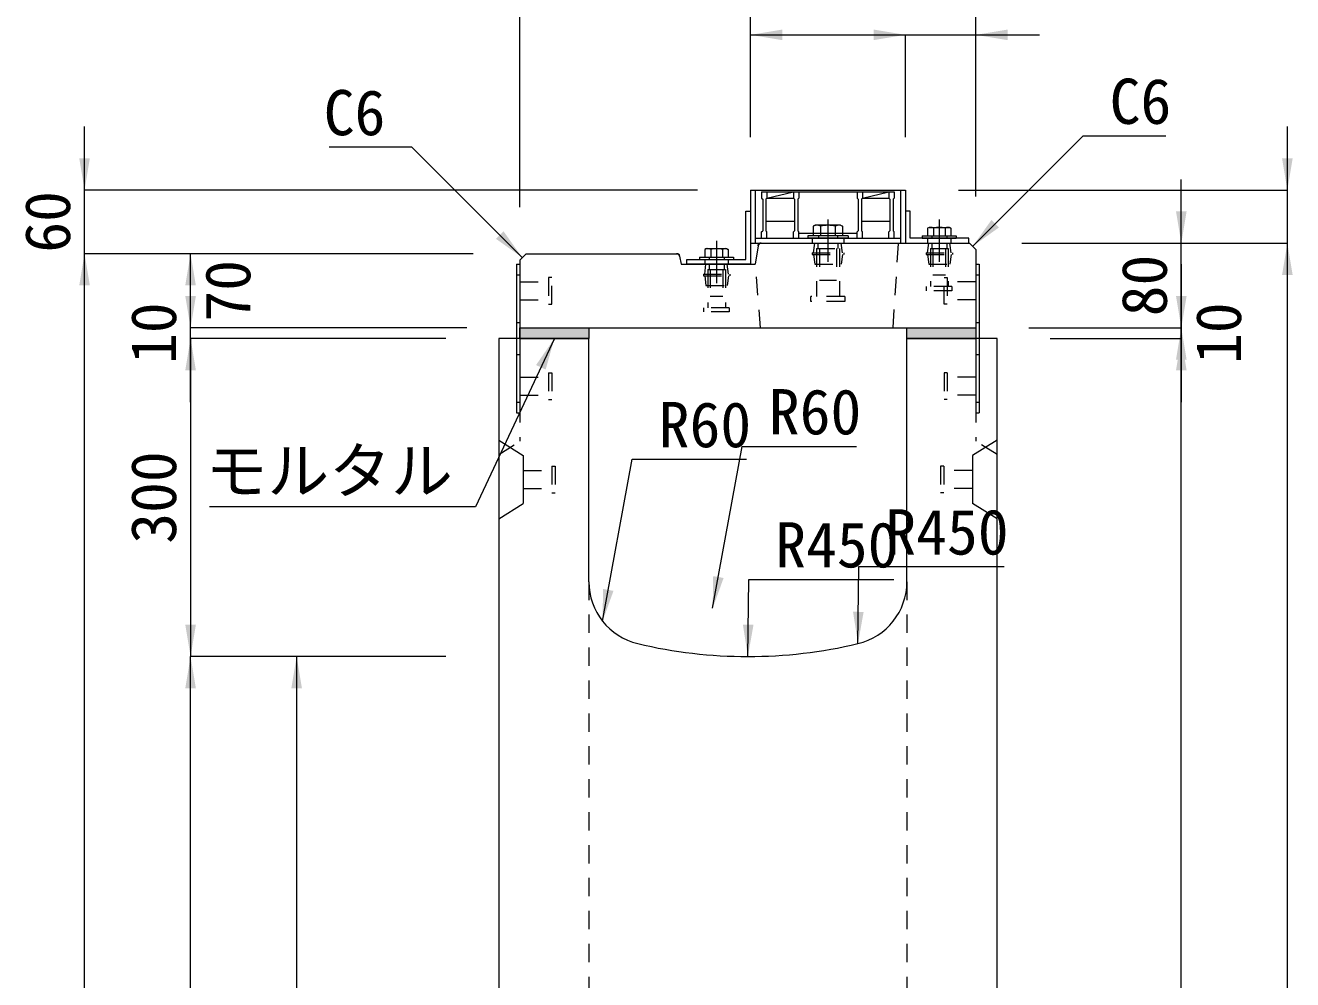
# Model space of a CAD drawing. Units: millimetres at full size. Extents: x -1934 to 78146, y -143454 to -112471.
# Drawn here: x 24217 to 25412, y -133143 to -132243 of the extents above; entities that cross this region are included whole.
import ezdxf
from ezdxf.enums import TextEntityAlignment as Align

# ---------------------------------------------------------------- set-up
doc = ezdxf.new("R2010")
doc.units = ezdxf.units.MM
doc.header["$LTSCALE"] = 23
for name, pattern in [('CHAIN', [18.5, 12, -1.5, 3.5, -1.5]), ('USER2', [1.35, 0.75, -0.6]), ('USER3', [1.35, 0.75, -0.6])]:
    doc.linetypes.add(name, pattern=pattern)
for name, color, linetype, lineweight in [('インサート', 92, 'USER2', 9), ('グレーチング', 7, 'Continuous', 9), ('ジョイント', 7, 'Continuous', 5), ('モルタル', 7, 'Continuous', 13), ('作業エリア', 11, 'Continuous', 13), ('受枠', 3, 'Continuous', 13), ('寸法線', 7, 'Continuous', 13), ('引出線', 4, 'Continuous', 13), ('本体', 2, 'Continuous', 13), ('ｲﾝｻｰﾄ', 3, 'USER3', 5)]:
    doc.layers.add(name, color=color, linetype=linetype, lineweight=lineweight)
doc.layers.add('ハッチング_モルタル', color=30, linetype='Continuous')
doc.styles.add('ＭＳ ゴシック', font='')
doc.styles.get('ＭＳ ゴシック').set_extended_font_data('MS Gothic')

# ---------------------------------------------------------------- blocks, each defined once
blk = doc.blocks.new('filled_arrow')
at = {"color": 0, "linetype": 'Continuous', "lineweight": -2}
blk.add_solid([(7.5, 1.25), (0, 0), (7.5, -1.25)], dxfattribs=at)

msp = doc.modelspace()

# ---------------------------------------------------------------- hatches: boundary and pattern name
at = {"layer": 'ハッチング_モルタル'}
for points in [[(24683.15, -132528.06), (24683.15, -132538.06), (24748.15, -132538.06), (24748.15, -132528.06)], [(25048.15, -132528.06), (25048.15, -132538.06), (25113.15, -132538.06), (25113.15, -132528.06)]]:
    msp.add_hatch(color=256, dxfattribs=at).paths.add_polyline_path(points)

# ---------------------------------------------------------------- linework, layer by layer
at = {"layer": 'インサート', "linetype": 'Continuous', "lineweight": 13}
for p, q in [((24961.66, -132431.26), (24959.8, -132432.11)), ((24959.8, -132432.11), (24959.8, -132441.26)), ((24985.64, -132431.26), (24961.66, -132431.26)), ((24985.64, -132431.26), (24987.5, -132432.11)), ((24987.5, -132432.11), (24987.5, -132441.26)), ((25069.17, -132433.26), (25067.7, -132434.11)), ((25067.7, -132434.11), (25067.7, -132441.26)), ((25069.17, -132433.26), (25088.13, -132433.26)), ((25088.13, -132433.26), (25089.6, -132434.11)), ((25089.6, -132434.11), (25089.6, -132441.26)), ((24987.5, -132441.26), (24959.8, -132441.26)), ((25067.7, -132441.26), (25089.6, -132441.26)), ((24859.17, -132453.26), (24857.7, -132454.11)), ((24857.7, -132454.11), (24857.7, -132461.26)), ((24859.17, -132453.26), (24878.13, -132453.26)), ((24878.13, -132453.26), (24879.6, -132454.11)), ((24879.6, -132454.11), (24879.6, -132461.26)), ((24857.7, -132461.26), (24879.6, -132461.26))]:
    msp.add_line(p, q, dxfattribs=at)
at = {"layer": 'インサート', "linetype": 'Continuous', "lineweight": 5}
for p, q in [((24966.73, -132432.11), (24966.73, -132441.26)), ((24980.58, -132432.11), (24980.58, -132441.26)), ((25073.18, -132434.11), (25073.18, -132441.26)), ((25084.13, -132434.11), (25084.13, -132441.26)), ((24863.18, -132454.11), (24863.18, -132461.26)), ((24874.13, -132454.11), (24874.13, -132461.26))]:
    msp.add_line(p, q, dxfattribs=at)
at = {"layer": 'インサート', "linetype": 'Continuous'}
for p, q in [((24992.65, -132441.26), (24954.65, -132441.26)), ((24954.65, -132441.26), (24954.65, -132443.56)), ((24992.65, -132443.56), (24954.65, -132443.56)), ((24992.65, -132441.26), (24992.65, -132443.56)), ((25062.65, -132441.26), (25094.65, -132441.26)), ((25062.65, -132441.26), (25062.65, -132443.56)), ((25062.65, -132443.56), (25094.65, -132443.56)), ((25094.65, -132441.26), (25094.65, -132443.56)), ((24852.65, -132461.26), (24884.65, -132461.26)), ((24852.65, -132461.26), (24852.65, -132463.56)), ((24852.65, -132463.56), (24884.65, -132463.56)), ((24884.65, -132461.26), (24884.65, -132463.56))]:
    msp.add_line(p, q, dxfattribs=at)
at = {"layer": 'インサート'}
for p, q in [((24964.65, -132441.26), (24964.65, -132443.56)), ((24982.65, -132441.26), (24982.65, -132443.56)), ((25071.65, -132441.26), (25071.65, -132443.56)), ((25085.65, -132441.26), (25085.65, -132443.56)), ((24958.65, -132457.31), (24988.65, -132457.31)), ((24958.65, -132457.31), (24958.65, -132458.81)), ((24958.65, -132458.81), (24988.65, -132458.81)), ((24959.9, -132457.31), (24961.15, -132448.06)), ((24959.9, -132458.81), (24961.15, -132468.06)), ((24961.15, -132448.06), (24986.15, -132448.06)), ((24962.75, -132453.06), (24984.55, -132453.06)), ((24962.75, -132453.06), (24962.75, -132498.56)), ((24964.2, -132448.06), (24964.2, -132453.06)), ((24965.65, -132453.06), (24965.65, -132483.06)), ((24981.65, -132453.06), (24981.65, -132483.06)), ((24983.1, -132448.06), (24983.1, -132453.06)), ((24984.55, -132453.06), (24984.55, -132498.56)), ((24987.4, -132457.31), (24986.15, -132448.06)), ((24987.4, -132458.81), (24986.15, -132468.06)), ((24988.65, -132457.31), (24988.65, -132458.81)), ((25066.15, -132457.31), (25091.15, -132457.31)), ((25066.15, -132457.31), (25066.15, -132458.81)), ((25066.15, -132458.81), (25091.15, -132458.81)), ((25067.4, -132457.31), (25068.65, -132448.06)), ((25067.4, -132458.81), (25068.65, -132468.06)), ((25068.65, -132448.06), (25088.65, -132448.06)), ((25070.4, -132453.06), (25086.9, -132453.06)), ((25070.4, -132453.06), (25070.4, -132489.06)), ((25071.53, -132448.06), (25071.53, -132453.06)), ((25072.65, -132453.06), (25072.65, -132478.06)), ((25084.65, -132453.06), (25084.65, -132478.06)), ((25085.78, -132448.06), (25085.78, -132453.06)), ((25086.9, -132453.06), (25086.9, -132489.06)), ((25089.9, -132457.31), (25088.65, -132448.06)), ((25089.9, -132458.81), (25088.65, -132468.06)), ((25091.15, -132457.31), (25091.15, -132458.81)), ((24857.4, -132477.31), (24858.65, -132468.06)), ((24858.65, -132468.06), (24878.65, -132468.06)), ((24861.53, -132468.06), (24861.53, -132473.06)), ((24861.65, -132461.26), (24861.65, -132463.56)), ((24875.65, -132461.26), (24875.65, -132463.56)), ((24875.78, -132468.06), (24875.78, -132473.06)), ((24879.9, -132477.31), (24878.65, -132468.06)), ((24961.15, -132468.06), (24986.15, -132468.06)), ((25068.65, -132468.06), (25088.65, -132468.06)), ((24713.15, -132480.56), (24710.15, -132480.56)), ((24710.15, -132480.56), (24710.15, -132505.56)), ((24713.15, -132505.56), (24713.15, -132480.56)), ((24856.15, -132477.31), (24881.15, -132477.31)), ((24856.15, -132477.31), (24856.15, -132478.81)), ((24856.15, -132478.81), (24881.15, -132478.81)), ((24857.4, -132478.81), (24858.65, -132488.06)), ((24860.4, -132473.06), (24876.9, -132473.06)), ((24860.4, -132473.06), (24860.4, -132509.06)), ((24862.65, -132473.06), (24862.65, -132498.06)), ((24874.65, -132473.06), (24874.65, -132498.06)), ((24876.9, -132473.06), (24876.9, -132509.06)), ((24879.9, -132478.81), (24878.65, -132488.06)), ((24881.15, -132477.31), (24881.15, -132478.81)), ((24965.65, -132483.06), (24981.65, -132483.06)), ((25072.65, -132478.06), (25084.65, -132478.06)), ((25083.15, -132480.56), (25086.15, -132480.56)), ((25083.15, -132505.56), (25083.15, -132480.56)), ((25086.15, -132480.56), (25086.15, -132505.56)), ((24683.15, -132484.56), (24710.15, -132484.56)), ((24683.15, -132484.56), (24683.15, -132501.56)), ((24858.65, -132488.06), (24878.65, -132488.06)), ((25066.65, -132493.06), (25066.65, -132489.06)), ((25090.65, -132489.06), (25066.65, -132489.06)), ((25090.65, -132493.06), (25066.65, -132493.06)), ((25113.15, -132484.56), (25086.15, -132484.56)), ((25090.65, -132489.06), (25090.65, -132493.06)), ((25113.15, -132484.56), (25113.15, -132501.56)), ((24683.15, -132501.56), (24710.15, -132501.56)), ((24710.15, -132505.56), (24713.15, -132505.56)), ((24862.65, -132498.06), (24874.65, -132498.06)), ((24957.65, -132503.06), (24957.65, -132498.56)), ((24989.65, -132498.56), (24957.65, -132498.56)), ((24989.65, -132503.06), (24957.65, -132503.06)), ((24989.65, -132498.56), (24989.65, -132503.06)), ((25086.15, -132505.56), (25083.15, -132505.56)), ((25113.15, -132501.56), (25086.15, -132501.56)), ((24856.65, -132513.06), (24856.65, -132509.06)), ((24880.65, -132509.06), (24856.65, -132509.06)), ((24880.65, -132513.06), (24856.65, -132513.06)), ((24880.65, -132509.06), (24880.65, -132513.06))]:
    msp.add_line(p, q, dxfattribs=at)
at = {"layer": 'インサート', "linetype": 'Continuous', "lineweight": 5}
for centre, radius, start, end in [((24963.26, -132438.76), 7.5, 62.50883, 117.49117), ((24973.65, -132460), 28.73, 76.05376, 103.94624), ((24984.04, -132438.76), 7.5, 62.50883, 117.49117), ((25070.44, -132438.11), 4.85, 55.61575, 124.38425), ((25078.65, -132451.38), 18.12, 72.41205, 107.58795), ((25086.86, -132438.11), 4.85, 55.61575, 124.38425), ((24860.44, -132458.11), 4.85, 55.61575, 124.38425), ((24868.65, -132471.38), 18.12, 72.41205, 107.58795), ((24876.86, -132458.11), 4.85, 55.61575, 124.38425)]:
    msp.add_arc(centre, radius, start, end, dxfattribs=at)
at = {"layer": 'グレーチング'}
for p, q in [((24911.15, -132399.56), (24911.15, -132405.56)), ((24911.15, -132399.56), (25036.15, -132399.56)), ((24911.15, -132405.56), (24912.15, -132406.56)), ((24912.15, -132406.56), (24912.15, -132436.56)), ((24916.15, -132405.56), (24915.15, -132406.56)), ((24915.15, -132406.56), (24915.15, -132436.56)), ((24916.15, -132399.56), (24916.15, -132405.56)), ((24916.15, -132405.56), (24941.15, -132399.56)), ((24916.15, -132405.56), (24941.15, -132405.56)), ((24941.15, -132399.56), (24941.15, -132405.56)), ((24941.15, -132405.56), (24942.15, -132406.56)), ((24942.15, -132406.56), (24942.15, -132436.56)), ((24946.15, -132405.56), (24945.15, -132406.56)), ((24945.15, -132406.56), (24945.15, -132436.56)), ((24946.15, -132399.56), (24946.15, -132405.56)), ((25001.15, -132399.56), (25001.15, -132405.56)), ((25001.15, -132405.56), (25002.15, -132406.56)), ((25002.15, -132406.56), (25002.15, -132436.56)), ((25006.15, -132405.56), (25005.15, -132406.56)), ((25005.15, -132406.56), (25005.15, -132436.56)), ((25006.15, -132405.56), (25031.15, -132399.56)), ((25006.15, -132399.56), (25006.15, -132405.56)), ((25006.15, -132405.56), (25031.15, -132405.56)), ((25031.15, -132399.56), (25031.15, -132405.56)), ((25031.15, -132405.56), (25032.15, -132406.56)), ((25032.15, -132406.56), (25032.15, -132436.56)), ((25036.15, -132405.56), (25035.15, -132406.56)), ((25035.15, -132406.56), (25035.15, -132436.56)), ((25036.15, -132399.56), (25036.15, -132405.56)), ((24942.15, -132427.56), (24915.15, -132427.56)), ((25032.15, -132427.56), (25005.15, -132427.56)), ((24911.15, -132437.56), (24912.15, -132436.56)), ((24911.15, -132443.56), (24911.15, -132437.56)), ((24911.15, -132443.56), (24916.15, -132443.56)), ((24916.15, -132437.56), (24915.15, -132436.56)), ((24916.15, -132443.56), (24916.15, -132437.56)), ((24941.15, -132437.56), (24942.15, -132436.56)), ((24941.15, -132443.56), (24941.15, -132437.56)), ((24941.15, -132443.56), (24946.15, -132443.56)), ((24946.15, -132437.56), (24945.15, -132436.56)), ((24946.15, -132443.56), (24946.15, -132437.56)), ((25001.15, -132439.06), (24946.15, -132439.06)), ((25001.15, -132437.56), (25002.15, -132436.56)), ((25001.15, -132443.56), (25001.15, -132437.56)), ((25001.15, -132443.56), (25006.15, -132443.56)), ((25006.15, -132437.56), (25005.15, -132436.56)), ((25006.15, -132443.56), (25006.15, -132437.56)), ((25031.15, -132437.56), (25032.15, -132436.56)), ((25031.15, -132443.56), (25031.15, -132437.56)), ((25031.15, -132443.56), (25036.15, -132443.56)), ((25036.15, -132437.56), (25035.15, -132436.56)), ((25036.15, -132443.56), (25036.15, -132437.56))]:
    msp.add_line(p, q, dxfattribs=at)
at = {"layer": 'ジョイント'}
for p, q in [((24679.95, -132468.06), (24683.15, -132468.06)), ((24679.95, -132468.06), (24679.95, -132608.06)), ((24683.15, -132468.06), (24683.15, -132608.06)), ((25113.15, -132468.06), (25116.35, -132468.06)), ((25113.15, -132468.06), (25113.15, -132608.06)), ((25116.35, -132468.06), (25116.35, -132608.06)), ((24679.95, -132608.06), (24683.15, -132608.06)), ((25113.15, -132608.06), (25116.35, -132608.06))]:
    msp.add_line(p, q, dxfattribs=at)
at = {"layer": 'ジョイント', "linetype": 'USER2'}
for p, q in [((24679.95, -132478.06), (24683.15, -132478.06)), ((25113.15, -132478.06), (25116.35, -132478.06)), ((24679.95, -132523.06), (24683.15, -132523.06)), ((25113.15, -132523.06), (25116.35, -132523.06)), ((24679.95, -132553.06), (24683.15, -132553.06)), ((25113.15, -132553.06), (25116.35, -132553.06)), ((24679.95, -132598.06), (24683.15, -132598.06)), ((25113.15, -132598.06), (25116.35, -132598.06))]:
    msp.add_line(p, q, dxfattribs=at)
at = {"layer": 'モルタル'}
for points in [[(24683.15, -132528.06), (24748.15, -132528.06), (24748.15, -132538.06), (24683.15, -132538.06)], [(25048.15, -132528.06), (25113.15, -132528.06), (25113.15, -132538.06), (25048.15, -132538.06)]]:
    msp.add_lwpolyline(points, close=True, dxfattribs=at)
at = {"layer": '作業エリア'}
for p, q in [((24830.69, -132458.06), (24833.15, -132458.06)), ((24833.15, -132458.06), (24833.63, -132460.48)), ((24907.77, -132450.62), (24908.15, -132448.06)), ((24908.15, -132448.06), (24910.73, -132448.06))]:
    msp.add_line(p, q, dxfattribs=at)
at = {"layer": '受枠'}
for p, q in [((24900.65, -132398.06), (25046.65, -132398.06)), ((24900.65, -132398.06), (24900.65, -132448.06)), ((24905.15, -132398.06), (24905.15, -132448.06)), ((25042.15, -132398.06), (25042.15, -132448.06)), ((25046.65, -132398.06), (25046.65, -132448.06)), ((24896.15, -132463.56), (24896.15, -132418.06)), ((24896.15, -132418.06), (24900.65, -132418.06)), ((24900.65, -132418.06), (24900.65, -132468.06)), ((25051.15, -132418.06), (25046.65, -132418.06)), ((25051.15, -132443.56), (25051.15, -132418.06)), ((24905.15, -132443.56), (25042.15, -132443.56)), ((25106.65, -132443.56), (25051.15, -132443.56)), ((25106.65, -132448.06), (25106.65, -132443.56)), ((24900.65, -132448.06), (25046.65, -132448.06)), ((25046.65, -132448.06), (25106.65, -132448.06)), ((24840.65, -132468.06), (24840.65, -132463.56)), ((24840.65, -132463.56), (24896.15, -132463.56)), ((24900.65, -132468.06), (24840.65, -132468.06))]:
    msp.add_line(p, q, dxfattribs=at)
at = {"layer": '受枠', "linetype": 'CHAIN'}
for p, q in [((24973.65, -132425.81), (24973.65, -132465.81)), ((25078.65, -132425.81), (25078.65, -132465.81)), ((24868.65, -132445.81), (24868.65, -132485.81))]:
    msp.add_line(p, q, dxfattribs=at)
at = {"layer": '受枠', "linetype": 'USER2'}
for p, q in [((24958.65, -132443.56), (24958.65, -132448.06)), ((24988.65, -132443.56), (24988.65, -132448.06)), ((25067.65, -132443.56), (25067.65, -132448.06)), ((25089.65, -132443.56), (25089.65, -132448.06)), ((24857.65, -132463.56), (24857.65, -132468.06)), ((24879.65, -132463.56), (24879.65, -132468.06))]:
    msp.add_line(p, q, dxfattribs=at)
at = {"layer": '寸法線'}
for p, q in [((24683.15, -132414.06), (24683.15, -132160.39)), ((24900.65, -132348.06), (24900.65, -132160.39)), ((24900.65, -132348.06), (24900.65, -132160.39)), ((25113.15, -132404.06), (25113.15, -132160.39)), ((24900.65, -132251.61), (25046.65, -132251.61)), ((24900.65, -132348.06), (24900.65, -132251.61)), ((24986.65, -132251.61), (25173.15, -132251.61)), ((25046.65, -132348.06), (25046.65, -132251.61)), ((25046.65, -132348.06), (25046.65, -132251.61)), ((25113.15, -132404.06), (25113.15, -132251.61)), ((24272.59, -132518.06), (24272.59, -132338.06)), ((25406.91, -132508.06), (25406.91, -132338.06)), ((24850.65, -132398.06), (24272.59, -132398.06)), ((25096.65, -132398.06), (25406.91, -132398.06)), ((25306.91, -132588.06), (25306.91, -132388.06)), ((24639.15, -132458.06), (24272.59, -132458.06)), ((24272.59, -133988.06), (24272.59, -132458.06)), ((24639.15, -132458.06), (24272.59, -132458.06)), ((24372.58, -132528.06), (24372.58, -132458.06)), ((24639.15, -132458.06), (24372.58, -132458.06)), ((25156.65, -132448.06), (25306.91, -132448.06)), ((25156.65, -132448.06), (25406.91, -132448.06)), ((25157.15, -132448.06), (25406.91, -132448.06)), ((25406.91, -133988.06), (25406.91, -132448.06)), ((24372.58, -132598.06), (24372.58, -132468.06)), ((25306.91, -132468.06), (25306.91, -132598.06)), ((24633.15, -132528.06), (24372.58, -132528.06)), ((24633.15, -132528.06), (24372.58, -132528.06)), ((25163.15, -132528.06), (25306.91, -132528.06)), ((25163.15, -132528.06), (25306.91, -132528.06)), ((24613.15, -132538.06), (24372.58, -132538.06)), ((24372.59, -132538.06), (24372.59, -132838.06)), ((24613.15, -132538.06), (24372.59, -132538.06)), ((25183.15, -132538.06), (25306.91, -132538.06)), ((25183.15, -132538.06), (25306.91, -132538.06)), ((25306.91, -133988.06), (25306.91, -132538.06)), ((24372.59, -133988.06), (24372.59, -132838.06)), ((24613.15, -132838.06), (24372.59, -132838.06)), ((24613.15, -132838.06), (24372.59, -132838.06)), ((24472.59, -132838.06), (24472.59, -133888.06)), ((24613.15, -132838.06), (24472.59, -132838.06))]:
    msp.add_line(p, q, dxfattribs=at)
at = {"layer": '引出線'}
for points in [[(25110.15, -132451.06), (25214.32, -132346.9), (25292.31, -132346.9)], [(24685.43, -132461.78), (24581.26, -132357.61), (24503.27, -132357.61)], [(24715.65, -132538.06), (24641.26, -132697.01), (24390.35, -132697.01)], [(24864.93, -132792.6), (24892.92, -132639.82), (25000.61, -132639.82)], [(24761.08, -132804.75), (24789.07, -132651.96), (24896.76, -132651.96)], [(25002, -132825.92), (25002.78, -132753.2), (25139.71, -132753.2)], [(24898.15, -132838.06), (24898.94, -132765.34), (25035.87, -132765.34)]]:
    msp.add_lwpolyline(points, dxfattribs=at)
at = {"layer": '本体'}
for p, q in [((24683.15, -132464.06), (24689.15, -132458.06)), ((24689.15, -132458.06), (24830.69, -132458.06)), ((24907.77, -132450.62), (24905.15, -132468.06)), ((24910.73, -132448.06), (25107.15, -132448.06)), ((25107.15, -132448.06), (25113.15, -132454.06)), ((25113.15, -132454.06), (25113.15, -132528.06)), ((24683.15, -132464.06), (24683.15, -132528.06)), ((24833.63, -132460.48), (24835.15, -132468.06)), ((24835.15, -132468.06), (24905.15, -132468.06)), ((24683.15, -132528.06), (25113.15, -132528.06)), ((24683.15, -132538.06), (24748.15, -132538.06)), ((25048.15, -132538.06), (25113.15, -132538.06))]:
    msp.add_line(p, q, dxfattribs=at)
at = {"layer": '本体', "linetype": 'USER2', "lineweight": 15}
for p, q in [((25035.15, -132528.06), (25040.15, -132448.06)), ((24910.15, -132528.06), (24905.15, -132468.06))]:
    msp.add_line(p, q, dxfattribs=at)
at = {"layer": '本体', "lineweight": 20}
for p, q in [((24663.15, -132538.06), (24663.15, -133988.06)), ((24748.15, -132538.06), (24663.15, -132538.06)), ((24748.15, -132767.54), (24748.15, -132538.06)), ((25048.15, -132767.54), (25048.15, -132538.06)), ((25133.15, -132538.06), (25048.15, -132538.06)), ((25133.15, -133988.06), (25133.15, -132538.06))]:
    msp.add_line(p, q, dxfattribs=at)
at = {"layer": '本体', "linetype": 'USER3', "lineweight": 5}
for p, q in [((24683.15, -132538.06), (24683.15, -132635.07)), ((25113.15, -132538.06), (25113.15, -132635.07)), ((24663.15, -132647.57), (24683.15, -132635.07)), ((25133.15, -132647.57), (25113.15, -132635.07))]:
    msp.add_line(p, q, dxfattribs=at)
at = {"layer": '本体', "lineweight": 5}
for p, q in [((24663.15, -132634.07), (24686.35, -132648.57)), ((25133.15, -132634.07), (25109.95, -132648.57)), ((24686.35, -132648.57), (24686.35, -132693.57)), ((25109.95, -132648.57), (25109.95, -132693.57)), ((24663.15, -132708.07), (24686.35, -132693.57)), ((25133.15, -132708.07), (25109.95, -132693.57))]:
    msp.add_line(p, q, dxfattribs=at)
at = {"layer": '本体', "linetype": 'USER3', "lineweight": 9}
for p, q in [((24748.15, -132767.54), (24748.15, -133888.06)), ((25048.15, -132767.54), (25048.15, -133888.06))]:
    msp.add_line(p, q, dxfattribs=at)
at = {"layer": '本体'}
for centre, start, end in [((24830.69, -132461.06), 11.30993, 90), ((24910.73, -132451.06), 90, 171.46923)]:
    msp.add_arc(centre, 3, start, end, dxfattribs=at)
at = {"layer": '本体', "lineweight": 20}
for centre, radius, start, end in [((24808.15, -132767.54), 60, 180, 256.65776), ((24988.15, -132767.54), 60, 283.34229, 0), ((24898.15, -132388.06), 450, 256.65776, 283.34229)]:
    msp.add_arc(centre, radius, start, end, dxfattribs=at)
at = {"layer": 'ｲﾝｻｰﾄ'}
for p, q in [((24683.15, -132574.56), (24710.15, -132574.56)), ((24710.15, -132570.56), (24710.15, -132595.56)), ((24710.15, -132570.56), (24713.15, -132570.56)), ((24713.15, -132570.56), (24713.15, -132595.56)), ((25083.15, -132570.56), (25083.15, -132595.56)), ((25086.15, -132570.56), (25083.15, -132570.56)), ((25086.15, -132570.56), (25086.15, -132595.56)), ((25113.15, -132574.56), (25086.15, -132574.56)), ((24683.15, -132591.56), (24710.15, -132591.56)), ((24710.15, -132595.56), (24713.15, -132595.56)), ((25086.15, -132595.56), (25083.15, -132595.56)), ((25113.15, -132591.56), (25086.15, -132591.56)), ((24713.35, -132658.57), (24713.35, -132683.57)), ((24713.35, -132658.57), (24716.35, -132658.57)), ((24716.35, -132658.57), (24716.35, -132683.57)), ((25079.95, -132658.57), (25079.95, -132683.57)), ((25082.95, -132658.57), (25079.95, -132658.57)), ((25082.95, -132658.57), (25082.95, -132683.57)), ((24686.35, -132662.57), (24713.35, -132662.57)), ((24686.35, -132662.57), (24686.35, -132679.57)), ((25109.95, -132662.57), (25082.95, -132662.57)), ((25109.95, -132662.57), (25109.95, -132679.57)), ((24686.35, -132679.57), (24713.35, -132679.57)), ((24713.35, -132683.57), (24716.35, -132683.57)), ((25082.95, -132683.57), (25079.95, -132683.57)), ((25109.95, -132679.57), (25082.95, -132679.57))]:
    msp.add_line(p, q, dxfattribs=at)

# ---------------------------------------------------------------- block references
at = {"layer": '寸法線', "xscale": 4, "yscale": 4}
for p in [(24900.65, -132251.61), (25113.15, -132251.61)]:
    msp.add_blockref('filled_arrow', p, dxfattribs=at)
for p, rotation in [((25046.65, -132251.61), 180), ((25046.65, -132251.61), 180), ((24272.59, -132398.06), 90), ((25406.91, -132398.06), 90), ((25306.91, -132448.06), 90), ((24272.59, -132458.06), 270), ((24272.59, -132458.06), 270), ((24372.58, -132458.06), 270), ((25406.91, -132448.06), 270), ((25406.91, -132448.06), 270), ((24372.58, -132528.06), 90), ((24372.58, -132528.06), 90), ((25306.91, -132528.06), 90), ((25306.91, -132528.06), 270), ((24372.58, -132538.06), 270), ((24372.59, -132538.06), 270), ((25306.91, -132538.06), 270), ((25306.91, -132538.06), 270), ((24372.59, -132838.06), 90), ((24372.59, -132838.06), 270), ((24472.59, -132838.06), 270)]:
    msp.add_blockref('filled_arrow', p, dxfattribs=dict(at, rotation=rotation))
at = {"layer": '引出線', "xscale": 4, "yscale": 4}
for p, rotation in [((25110.15, -132451.06), 45), ((24685.43, -132461.78), 135), ((24715.65, -132538.06), 244.9), ((24864.93, -132792.6), 79.6), ((24761.08, -132804.75), 79.6), ((25002, -132825.92), 89.4), ((24898.15, -132838.06), 89.4)]:
    msp.add_blockref('filled_arrow', p, dxfattribs=dict(at, rotation=rotation))

# ---------------------------------------------------------------- texts
at = {"layer": '寸法線', "style": 'ＭＳ ゴシック'}
for s, p in [('60', (24237.59, -132428.06)), ('70', (24407.58, -132493.06)), ('80', (25271.91, -132488.06)), ('10', (24337.58, -132533.06)), ('10', (25341.91, -132533.06)), ('300', (24337.59, -132688.06))]:
    msp.add_text(s, height=42.72, rotation=90, dxfattribs=at).set_placement(p, align=Align.MIDDLE_CENTER)
at = {"layer": '引出線', "style": 'ＭＳ ゴシック'}
msp.add_text('C6', height=42.72, dxfattribs=at).set_placement((24556.26, -132303.61), align=Align.TOP_RIGHT)
for s, p in [('C6', (25239.32, -132292.9)), ('R60', (24917.92, -132585.82)), ('R60', (24814.07, -132597.96)), ('R450', (25027.78, -132699.2)), ('R450', (24923.94, -132711.34))]:
    msp.add_text(s, height=42.72, dxfattribs=at).set_placement(p, align=Align.TOP_LEFT)
msp.add_text('モルタル', height=42.72, dxfattribs=at).set_placement((24503.3, -132641.41), align=Align.TOP_CENTER)

doc.saveas('drawing.dxf')
